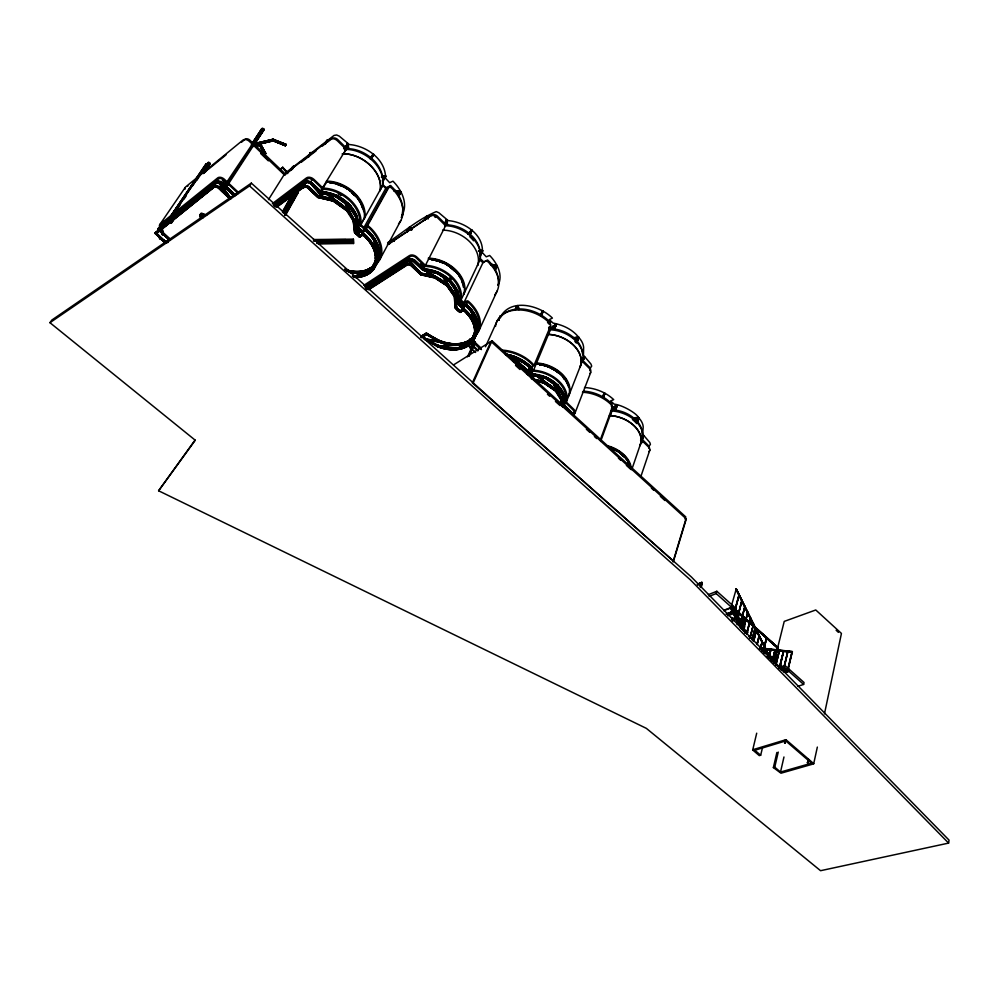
<?xml version="1.0" encoding="UTF-8"?>
<svg xmlns="http://www.w3.org/2000/svg" width="999" height="999" viewBox="0 0 999 999"><rect width="100%" height="100%" fill="white"/><g stroke="black" fill="none" stroke-linecap="round" stroke-linejoin="round"><path stroke-width="1.5" d="M512.225 356.805L512.662 356.281L527.11 370.179L526.673 370.704L512.112 356.818L512.662 356.281A31.956 21.791 23.9 0 1 528.184 364.972M561.875 404.832L561.875 400.649L555.419 390.284L545.242 383.354M562.275 406.605L562.275 399.637L556.118 389.785M562.312 406.019L562.325 400.462L555.781 389.96L551.123 386.788M562.549 406.78L562.574 399.837L556.318 389.847L544.33 381.693L532.792 378.921M564.085 395.067L564.073 404.832L572.427 413.786L564.098 405.619L564.123 395.891L557.892 385.914L545.941 377.759L531.568 374.225L527.859 371.041L531.393 374.675L545.754 378.196L557.542 386.238M702.185 582.742C700.923 581.48 703.159 585.189 700.848 587.362M697.364 584.427L702.135 582.729L697.589 584.827M221.291 190.609L222.427 191.671L223.589 191.371L264.011 129.383L263.611 128.746L261.8 128.659L251.673 143.993M446.141 219.942C447.814 221.666 446.416 215.996 446.353 224.8M573.613 414.535L574.263 414.123A5.27 3.584 21.4 0 0 573.838 409.328L566.233 401.96A28.909 19.73 22.6 0 0 533.553 370.254L530.706 367.495L533.903 365.584L550.874 325.125L549.85 323.364A32.717 23.064 24.1 0 0 516.658 309.99A32.717 23.064 24.1 0 0 495.504 326.411M475.474 334.315A32.88 22.74 27 0 0 465.746 305.844L462.237 307.942L457.405 303.609L457.692 302.997M457.53 291.034L458.591 303.609C460.452 303.097 463.399 309.615 466.645 304.62A33.766 23.352 27 0 1 462.949 343.968M450.337 348.251A32.942 22.715 26.9 0 1 437.412 345.03L423.963 337.674L423.963 338.586L436.938 346.016A32.967 22.715 26.9 0 0 471.803 341.446A32.967 22.715 26.9 0 0 463.623 310.339L460.102 312.425L455.257 308.092L455.544 307.48M366.583 289.623L407.018 263.649L411.613 264.835L421.141 273.913L435.302 277.135L447.527 285.115L455.344 296.316C454.208 301.898 456.293 314.785 464.523 309.116A33.854 23.339 26.9 0 1 463.486 347.689M252.497 143.332L261.8 128.659M253.047 146.616L264.011 129.383M214.111 185.202L218.469 181.269L230.956 198.489M535.976 364.248L536.163 363.524A27.872 19.131 22.7 0 1 568.831 386.975M459.478 344.655L442.582 346.178M293.194 166.396C295.067 167.07 291.358 165.584 291.321 169.405M600.187 440.172L612.474 406.705L611.525 405.07A31.468 21.429 20.7 0 0 582.442 392.257M308.279 157.168L310.714 152.647L309.453 155.769M310.327 152.747L311.051 153.184M318.506 243.781L353.534 243.494L353.371 239.198L313.536 239.535M527.859 371.041L531.855 367.894A32.83 22.378 23.9 0 0 505.744 354.158M350.262 272.265L357.642 272.128M515.696 363.586A32.53 22.09 23.8 0 1 529.308 373.364L529.945 372.427A32.905 22.365 23.8 0 0 513.523 361.388M527.097 370.704C539.76 363.673 519.23 374.463 530.844 368.956A31.968 21.791 23.9 0 0 508.141 356.131M519.567 366.021A32.055 21.766 23.8 0 1 528.933 373.501L529.358 372.49L527.06 373.826M775.324 657.28C776.573 659.265 770.641 654.907 767.657 656.468M784.427 671.565L788.061 671.678L787.687 669.642M792.407 651.997L759.565 648.426M327.622 140.634C325.037 141.458 329.495 137.812 325.686 143.781M439.523 346.216L439.622 347.015L439.548 346.266L457.867 344.18M441.608 342.182L424.587 339.098M345.229 147.29C352.784 135.989 341.146 155.644 347.44 143.581M456.456 307.917L455.669 307.917L456.456 307.917L455.619 288.274L455.494 300.449M345.979 147.54L345.242 147.09M440.222 279.52L423.564 269.568L439.797 280.007L440.159 279.258L439.722 279.932M456.006 288.386L455.207 288.386M375.062 264.585A34.078 23.526 31.6 0 0 365.559 230.507L362.05 232.767L357.055 227.922M358.216 228.209C360.189 227.385 363.261 235.127 366.183 229.246L367.757 226.686A34.266 23.726 31.6 0 1 375.774 262.812M354.907 276.96A34.166 23.514 31.5 0 0 375.512 262.425A34.166 23.514 31.5 0 0 363.099 234.902L359.59 237.163L354.558 232.617L354.545 229.158M276.061 206.156L303.434 185.764L308.079 186.975L318.194 196.553C337.475 197.115 356.268 213.724 356.056 232.305C357.954 234.153 360.876 237.662 364.048 233.666A35.09 24.151 31.5 0 1 374.613 267.607M329.957 183.004L330.169 182.005A30.382 21.279 33.1 0 1 363.936 211.201M370.966 158.079C371.366 159.153 374.163 154.345 373.039 154.483M616.583 405.332L617.457 405.606L614.023 407.18M382.355 180.807C383.204 181.905 388.711 172.115 382.642 177.31M389.31 243.406C390.384 244.955 389.847 237.25 394.293 240.759M435.764 260.327A28.409 20.005 28.2 0 0 432.03 259.728L431.955 259.053A29.258 20.592 28.2 0 1 463.923 286.813M394.218 241.046L391.133 240.047M398.351 195.492C405.257 184.266 394.568 203.634 400.374 191.833M398.926 195.854L398.376 195.305M556.493 324.563C554.795 322.577 557.729 326.885 553.821 326.91M400.499 192.732C401.486 190.247 399.238 195.167 395.754 191.733M435.139 277.834L420.754 274.688L411.051 265.497L407.542 264.473L408.054 263.486L411.563 264.51L421.266 273.701L435.514 276.96L439.061 279.27M462.162 307.467C463.961 303.147 470.891 304.707 462.162 307.467L458.129 303.796L457.055 292.02L449.375 280.994L437.362 273.127L423.189 269.905L413.611 260.789L409.515 259.678L409.378 258.791L414.123 259.802L423.688 268.931L426.161 269.231A29.008 20.267 28.1 0 1 458.753 299.288L458.429 302.709L462.337 306.431M442.507 276.735L437.375 273.376L423.027 270.23L413.349 261.051L409.852 260.027L410.364 259.041L366.521 287.362M407.018 232.105L406.855 231.481L407.242 232.118M409.528 227.859C408.216 227.06 410.227 229.27 407.417 231.83M472.152 230.719C468.943 231.668 475.062 227.535 469.892 233.354M424.45 219.88C424.9 220.954 427.347 216.171 426.336 216.346M497.027 266.134L496.878 265.422L495.129 269.705L497.065 265.809L496.715 266.533L490.884 264.847M161.338 227.997C166.558 234.153 159.503 239.261 162.15 227.884M162.088 234.403L161.363 227.772M948.613 843.094L949.05 840.122L691.383 576.985L504.582 411.101L251.336 183.129L51.811 320.067L49.95 322.689L195.28 440.247L158.604 490.771L646.341 728.358L820.566 870.703L948.613 843.094L690.496 579.969L503.346 414.036L249.538 185.914L49.95 322.689M446.728 219.78C441.183 230.27 448.326 217.77 446.64 220.392M364.635 218.194L364.96 216.121A31.506 22.065 33 0 0 326.411 181.144M168.419 223.701L155.619 233.903L165.759 243.369M169.306 240.147L157.854 228.796L216.471 181.144L221.978 182.38L235.152 195.042M165.359 243.269L154.995 232.967L213.948 185.202L219.156 186.626L230.182 197.19M356.905 215.996L349.775 204.82L336.438 195.28L321.154 191.696L310.989 182.08L306.156 181.019L306.268 181.918L310.402 183.042L320.579 192.657C338.436 194.218 357.892 207.505 357.567 226.973M372.752 154.483C373.301 157.842 375.999 149.9 370.067 158.092M354.682 220.554L347.252 209.203L333.866 199.65L318.556 196.054L308.354 186.413L303.509 185.352L303.621 186.251L307.767 187.387L317.969 197.015C336.738 198.114 356.019 212.7 355.282 232.792L359.465 236.638L364.048 233.666L360.015 235.664L355.831 231.818M296.104 192.907L304.695 186.563L304.583 185.664L299.563 189.373M471.703 230.394C466.496 239.897 473.214 229.246 471.59 231.006M482.242 251.049C481.593 249.962 484.115 249.4 480.107 255.145M359.465 236.638L359.902 235.527L364.048 233.666M346.278 210.14L353.409 221.366L354.82 232.804L359.59 237.163L363.648 233.928A34.153 23.514 31.5 0 1 373.726 246.878M357.742 228.396L361.925 232.243L362.35 231.131L366.496 229.27A34.99 24.176 31.6 0 1 374.35 266.508M348.801 205.757L355.894 216.97L357.292 228.409L362.05 232.767L366.096 229.533A34.066 23.539 31.6 0 1 376.673 243.681M472.34 348.751L475.137 341.87L473.376 341.72L472.003 345.005M495.529 269.618L494.842 269.206M497.165 266.009L491.595 265.122M165.072 242.233L156.106 233.903L214.86 186.563L214.748 185.677L212.362 187.612M216.471 181.144L216.571 182.018L221.353 183.329L234.54 195.979M460.027 311.95C461.825 307.63 468.768 309.215 460.027 311.95L455.981 308.291L454.907 295.529L447.34 284.678M446.99 285.04L454.458 295.729L455.532 308.279C459.078 313.174 460.277 312.912 464.098 309.34A32.942 22.715 26.9 0 1 473.563 321.928M541.121 315.497C542.519 306.618 543.793 313.649 541.895 311.263M541.308 315.746L542.095 311.051M541.895 313.611L542.42 310.989M473.226 337.774A32.88 22.74 27 0 1 439.073 341.571L426.136 334.141L426.136 333.241L439.535 340.584A32.867 22.74 27 0 0 475.936 333.316M422.44 336.8C429.046 334.028 427.072 332.567 421.628 336.588M501.036 316.233L500.337 315.996L500.998 316.396M541.633 315.846L542.42 311.9M541.957 315.035L542.732 311.089M541.957 315.784L542.932 311.326M515.247 309.203C517.282 309.915 516.183 300.462 519.355 309.553M776.885 752.484L773.376 767.557L780.968 773.214L813.673 763.86L817.344 747.077M824.462 713.873L841.445 633.441L815.771 609.977L784.227 621.403L773.713 663.511M808.978 759.789L807.691 762.986L808.054 759.49M807.429 762.849L808.291 759.415M807.691 762.986L808.341 759.964M808.004 763.024L808.603 759.465M808.241 762.961L808.865 759.602M540.559 314.872C540.971 316.109 543.356 310.552 542.082 311.238M797.751 686.363L803.621 684.427L804.058 682.517L785.164 665.696L782.329 666.67M201.523 216.845L200.012 216.783L199.775 215.759L200.749 213.524L205.931 214.91M784.565 743.081L785.264 740.072M784.877 743.119L785.576 740.109M785.127 743.056L785.813 740.034M773.376 767.557L774.749 767.157L780.519 772.052L783.965 756.98M268.469 199.65L284.141 174.675L329.982 139.41A5.757 4.146 35.3 0 1 337.4 140.809L346.166 149.438A30.782 22.078 33.7 0 1 382.692 185.377L360.302 225.624M774.749 767.157L778.246 752.085M787.799 669.218L791.995 651.685M792.145 651.71L788.074 669.305L792.319 651.872M788.76 668.893L788.311 670.804L783.928 672.29M325.449 193.107L325.961 192.47L325.512 193.194L341.483 205.594L341.945 204.87L341.483 205.594M478.196 263.174L477.734 265.097A1.474 1.061 27.4 0 1 477.472 265.422M783.828 667.27L787.936 651.248L783.815 668.893L787.786 651.223M785.164 665.696L784.715 667.594L803.621 684.427M553.696 328.983C554.145 330.357 557.092 323.289 555.719 324.063M779.257 668.381L783.691 650.774L779.645 668.431M779.532 668.468L783.691 650.774M780.893 665.259L780.431 667.17L784.04 670.391L784.502 668.481L780.893 665.259L778.059 666.246M756.705 733.191L752.697 749.974L759.315 755.631L760.676 755.232L762.487 747.689M779.208 668.294L783.541 650.761M777.234 647.652L777.884 647.414L773.563 662.699L777.659 647.502L774.138 663.486M774.075 663.386L777.846 647.602M775.661 665.047L779.432 650.312L775.786 665.122M775.936 665.134L779.557 650.374M458.154 302.809L462.624 306.843L466.221 304.845L465.609 305.844A32.48 22.465 27 0 1 473.813 336.313M770.579 660.252L771.265 657.205M772.027 661.525L775.149 649.837L772.689 660.327M772.302 661.5L775.012 649.825M460.389 311.813L464.098 309.34L463.486 310.339A32.567 22.44 26.9 0 1 471.553 341.059A32.567 22.44 26.9 0 1 437.1 345.579L423.876 338.099M768.743 656.78L770.853 649.362L768.83 658.378L770.853 649.362M768.568 658.403L771.028 649.525M765.122 653.396L766.52 648.888L765.571 653.533M765.309 653.558L766.37 648.875M765.459 653.571L766.52 648.888M767.107 656.143L767.956 653.309M761.55 651.423L762.299 648.476M761.613 651.51L762.349 648.576M762.874 651.435L766.608 637.612L763.423 651.498M763.049 651.535L766.608 637.612M763.261 651.56L766.795 637.712M763.723 651.823L765.084 647.452L763.798 653.383L765.084 647.452M763.898 651.985L765.259 647.614M760.177 648.888L762.2 641.595L760.451 648.975M760.301 648.95L762.2 641.595M285.302 145.767L285.889 144.281L285.302 145.767L273.214 140.847L252.809 145.617M756.88 644.33L759.078 635.764M757.055 644.492L759.178 635.714M757.205 644.505L759.452 635.801M643.731 435.701L642.369 439.685M753.321 641.37L756.455 629.87L753.696 641.408M753.596 641.445L756.455 629.87M394.143 241.234C389.985 240.447 391.67 239.835 389.423 243.594M578.171 337.687C575.012 346.466 579.782 334.365 578.384 337.812M751.985 639.685L755.082 627.659L755.719 627.859L755.082 627.659M752.147 639.622L755.244 627.597M752.372 639.647L755.456 627.622M752.584 640.009L755.644 627.722M749.7 638.286L753.571 624.013L750.074 638.336M749.974 638.373L753.571 624.013M746.802 632.392L750.699 618.156L746.815 633.841L750.699 618.156M743.169 629.283L747.677 612.275M747.814 612.287L743.443 629.37L747.939 612.35M741.583 629.108L744.317 628.096L744.804 626.248L741.196 623.026L737.1 624.575M584.515 387.537C595.254 388.049 605.844 392.245 613.723 399.637L610.601 400.911L614.135 404.12C622.689 405.032 637.1 413.598 638.611 417.757C639.06 421.953 635.089 423.963 638.211 417.819C640.859 417.957 633.641 419.081 632.904 418.606M740.271 623.376L744.942 606.418L740.646 623.426M740.534 623.463L744.942 606.418M741.196 623.026L740.696 624.875L744.317 628.096M737.324 623.726L741.42 622.19L741.907 620.342L738.286 617.12L731.48 619.705M742.207 623.726C741.495 621.116 745.491 617.295 743.843 617.594M742.282 623.863L744.005 617.532M742.232 625.062L744.218 617.557M742.444 625.424L744.405 617.657M582.467 360.477L583.166 360.701L584.303 356.668L582.467 360.477L584.078 356.655M583.916 356.743L584.165 357.205M737.487 617.532L742.057 600.561M737.637 617.557L741.807 600.586M738.286 617.12L737.799 618.955L741.42 622.19M731.705 618.868L738.511 616.271L738.998 614.435L735.389 611.201L727.222 614.335M737.362 617.469L741.92 600.549M731.468 613.773L732.242 610.501M731.518 613.648L732.329 610.639M734.465 611.55L739.035 594.68M734.59 611.625L739.185 594.692L734.727 611.638M735.389 611.201L734.889 613.036L738.511 616.271M360.864 224.525L360.639 225.337A1.561 1.099 31.9 0 1 359.952 225.724M364.061 219.256L364.185 218.344A31.406 21.978 33 0 0 326.648 182.105L326.548 182.005M727.734 615.534L728.633 612.637M728.021 615.421L728.958 612.812M728.146 615.496L728.895 612.724M731.505 605.544L736.3 588.823M723.701 610.726L731.855 607.567L732.479 605.282M730.868 613.448L731.68 610.439M731.031 613.386L731.842 610.377M731.243 613.411L732.055 610.401M293.556 166.483L293.556 166.733M475.799 330.244L475.062 330.282L475.799 330.244L471.803 310.801L471.128 311.051L471.928 310.851M375.886 259.877C377.834 260.04 373.976 259.453 375.587 256.78M602.822 397.103L604.595 393.144L603.621 397.365M604.283 393.032L603.009 397.34L604.37 393.231M603.321 397.44L604.607 393.868M603.608 396.64L604.595 393.144M709.115 596.378L716.196 593.556L716.832 591.271L736.101 608.528L735.614 610.364L726.098 614.023M603.808 397.152L604.795 393.381M700.199 587.162L701.698 582.479M700.611 587L701.922 582.504L699.188 583.628M700.686 587.437L702.097 582.604M373.913 239.735C375.849 238.524 372.802 247.228 374.825 249.038M614.922 410.077C615.546 411.326 617.757 404.707 616.883 405.057M406.143 263.923C409.028 265.06 393.194 266.258 396.353 268.306M384.041 275.824L383.441 276.236L394.031 272.252M581.743 359.066L582.167 357.667M369.642 288.349L366.92 289.31M371.266 283.866L381.705 280.244M685.077 519.105L685.751 516.895L492.057 340.771L453.496 364.935M673.001 561.913L686.013 518.681L491.995 342.37L490.109 342.033M673.388 561.55L686.276 519.018M387.437 244.63L430.007 216.121A5.532 4.021 30.1 0 1 437.337 217.545L445.604 225.749A29.645 21.379 28.6 0 1 479.995 259.877L460.789 300.549L458.966 300.736L462.537 304.195M636.962 421.416L637.637 421.64M479.87 260.639L480.082 259.965L479.458 260.989M275.824 205.157L282.218 202.01L275.387 205.732M289.66 195.679C276.323 202.76 291.059 191.858 294.093 193.406M159.44 238.699C159.403 237.737 163.749 242.083 166.383 242.208M353.534 243.494L353.371 239.198M203.833 193.719C207.617 193.719 187.125 202.298 199.837 196.728M182.892 211.363C182.23 210.377 180.694 213.474 176.548 214.86M185.027 206.818C204.171 195.829 185.739 208.316 185.664 206.905M640.671 477.11L649.862 449.937M164.286 223.476C185.677 212.263 160.215 226.074 164.91 223.564M171.928 219.293L172.427 219.755M175 215.896L174.575 215.21L175.212 215.297M411.613 264.835L411.925 264.223L421.453 273.301L435.626 276.611M365.572 288.524L410.552 259.515L413.549 260.464L413.236 261.076L422.989 270.304L437.262 273.564M409.328 259.203L413.923 260.389L414.235 259.777L423.713 268.856L437.849 272.14L450.037 280.02M641.945 439.548L643.319 435.564M631.768 469.617L641.745 440.359A27.223 18.469 19.6 0 0 611.9 410.989L610.963 410.889M642.145 439.66L643.543 435.589M415.596 269.018L411.251 264.91L410.939 265.522L420.729 274.762L435.027 278.034L446.853 285.677M215.197 185.352C218.169 186.513 192.395 195.03 215.709 185.839M637.05 421.578L638.386 417.732M637.25 421.703L638.611 417.757M637.474 421.728L638.811 417.869M361.925 232.243L365.834 230.257L366.183 229.246M363.099 234.902L359.478 237.025L363.648 233.928L359.927 236.563M365.547 230.507L361.938 232.63L366.096 229.533L362.387 232.168M363.823 285.352L409.403 255.607A5.669 3.996 29.5 0 1 416.895 257.093L425.424 265.359A30.345 21.254 28.1 0 1 460.901 299.787L460.364 300.886A1.498 1.049 27.1 0 1 458.966 300.736M463.698 294.418L463.973 293.656A30.232 21.266 28.2 0 0 428.571 259.191L428.471 259.103M580.282 366.571L580.669 365.509A28.447 19.955 22.8 0 0 549.213 334.39L547.714 334.328M477.634 265.272L477.822 264.423M615.446 410.377L617.307 405.194M600.636 441.433L611.825 410.901M639.884 445.716L640.134 445.017A27.298 18.444 19.6 0 0 610.202 415.634L611.9 410.989M615.022 410.239L616.77 405.457M615.222 410.364L617.107 405.07M611.301 406.243L612.037 404.22A30.182 20.592 20.7 0 0 583.416 391.171M603.134 397.252L604.57 393.356M603.309 397.177L604.657 393.519M253.758 144.118L273.289 139.236L285.889 144.281M285.602 145.417L273.214 140.847M535.764 374.538L535.327 375.199L535.764 374.538L551.161 386.513L535.489 374.787M602.622 396.953L603.97 393.294M602.722 397.115L604.145 393.206M770.666 659.415L736.126 588.985L770.866 659.452M574.937 413.286L590.646 372.615M307.205 186.776L306.556 186.363L307.255 186.264M307.005 186.888L296.029 189.198L296.678 188.836M583.104 360.364L584.515 356.793M582.991 360.789L584.602 356.968M470.429 342.595L477.472 325.562L470.442 342.719M470.604 342.857L477.472 325.562M470.841 342.957L477.697 325.662M477.859 325.799L470.991 342.645M572.789 415.209A3.959 2.685 21.4 0 0 571.828 412.5L563.898 404.745L565.347 400.312A27.585 18.831 22.6 0 0 537.275 371.603L532.929 371.016L530.344 368.519M565.022 402.997L566.321 402.048L582.23 361.326A28.272 19.893 22.8 0 0 550.474 329.82L548.613 327.972M582.904 360.239L584.303 356.668M577.147 340.684L578.521 337.262M577.235 341.246L578.721 337.387L573.376 337.912M577.41 341.159L578.783 337.737M576.698 340.921L578.284 337.237M531.568 374.225L531.83 373.614L546.203 377.135L558.154 385.289M531.518 374.425L531.256 375.05L545.616 378.496L557.205 386.413M401.823 215.672C408.641 203.921 401.623 189.798 392.957 181.169L389.685 182.692L385.577 178.334C385.901 159.453 366.695 145.842 349.263 144.53L339.323 136.176L336.651 134.99L334.041 135.427L285.677 172.765M359.353 235.826L358.591 235.814L359.353 235.826L356.618 216.046L355.819 216.109L356.655 215.971M409.49 227.397C407.792 229.533 410.589 225.075 411.988 229.121M553.796 329.171L555.894 323.976M554.008 329.295L556.118 323.988M554.233 329.308L556.318 324.113M554.408 329.22L556.431 324.3M505.469 354.77A32.842 22.378 23.9 0 1 531.593 368.519C528.121 373.039 526.56 368.968 531.493 367.782L532.642 365.072A32.143 21.966 23.9 0 0 504.07 351.261M563.898 404.745L564.273 403.034A27.635 18.819 22.6 0 0 536.151 374.313L531.793 373.726L532.929 371.016M549.937 330.644L550.774 328.634L549.075 326.96M533.553 370.254L550.399 329.745L549.075 329.882M582.055 362.013L582.305 361.413L589.61 368.656A5.157 3.609 21.4 0 1 589.972 373.464M766.87 637.837L766.395 637.587M321.478 189.535L346.066 149.338L345.179 149.375M540.659 315.06L542.245 311.139M540.996 314.623L542.482 311.164M540.871 315.185L542.694 311.288M541.108 315.209L542.794 311.476M639.997 445.566L640.421 444.605A27.398 18.519 19.6 0 0 610.851 415.596L609.39 415.522M500.349 317.195C510.402 297.752 539.497 305.12 552.41 318.082L549.325 319.63L553.096 323.102C562.961 324.962 572.714 329.483 578.921 337.612A18.969 12.4 29.3 0 1 583.616 347.177L583.466 355.257L590.958 364.048L591.695 366.121L590.521 367.782M734.327 609.552L777.921 647.739M515.347 309.39L516.845 305.769M515.559 309.515L517.082 305.794M515.784 309.528L517.282 305.919M515.946 309.44L517.494 305.806M490.771 341.87L472.327 382.879L673.338 561.051M473.114 383.092L492.057 340.771M485.464 346.765L497.277 320.604M500.337 315.996L498.476 320.217L499.1 320.092M498.576 320.392L500.499 315.909M499.5 318.619L500.724 315.921M470.179 348.688L473.376 341.72M470.641 348.414L473.851 341.446M478.821 330.906L497.202 290.896M467.482 356.843L474.525 341.508M468.743 355.806L475.137 341.87M469.068 356.343L475.462 342.407M494.805 269.38L496.615 265.672M495.129 269.705L496.853 265.684M495.367 269.73L497.065 265.809L490.422 264.523M581.992 362.088L582.305 361.413M580.169 366.72L580.394 365.959A28.347 19.88 22.8 0 0 548.551 334.44L547.589 334.34M568.493 396.391L568.718 395.629A28.809 19.768 22.7 0 0 536.188 363.961L536.101 363.873M463.224 306.518L466.408 304.633L467.682 301.948A33.054 22.915 27 0 1 475.162 334.128M566.321 402.048L565.634 402.934A1.424 0.974 21.7 0 1 564.747 402.959M460.901 299.787L463.911 302.697L482.904 262.762L485.726 261.026A1.349 0.987 27.2 0 1 487.037 261.089L487.5 261.413A33.641 24.038 27.4 0 1 494.68 294.892M462.674 306.556L463.948 303.871L467.682 301.948M479.87 255.12L482.117 250.449M479.795 255.607L482.355 250.462M480.232 255.756L482.567 250.587L478.384 251.049M480.407 255.644L482.679 250.786L479.12 251.323M458.429 302.709L460.039 296.603A28.959 20.28 28.1 0 0 427.51 266.571L424.712 266.109L416.034 257.705A4.246 2.997 29.5 0 0 410.389 256.556L364.785 286.276M469.617 234.028L471.466 230.382M470.267 233.878L471.915 230.519M470.179 234.365L472.028 230.719M273.763 205.557L306.094 181.431L310.714 182.63L311.076 182.03L321.154 191.596L336.413 195.18L349.925 204.832L357.167 216.171L358.529 227.909M308.079 186.975L308.441 186.376L318.556 195.954L333.841 199.538L347.402 209.216M420.729 274.762L418.856 272.09M421.141 273.913L421.453 273.301L411.813 264.248L407.33 263.037L366.633 289.211M457.517 291.82L449.737 280.632L437.537 272.665L423.401 269.455L423.713 268.856M221.091 183.354L234.465 196.341M425.424 265.359L446.103 224.7L437.212 215.934A4.146 3.009 30.1 0 0 431.993 215.11L388.124 244.468M425.012 266.333L423.651 268.993L414.66 260.352A4.258 2.997 29.4 0 0 409.016 259.216L365.984 287.2M444.53 223.526L446.491 219.755L446.553 225.025M445.104 223.876L446.953 219.905M445.267 223.776L447.065 220.105M497.952 285.389C503.546 275.162 497.04 262.987 489.672 255.494L486.238 256.793L482.342 252.622C483.916 234.403 464.473 221.953 448.189 220.617L438.861 212.75L436.276 211.613C418.731 218.881 403.509 232.13 387.624 242.732M321.303 188.836L322.028 188.062M807.317 762.662L808.328 762.799M422.989 270.304L413.311 260.851M424.575 220.08L426.561 216.371M424.787 220.205L426.785 216.496M425.212 219.93L426.898 216.696M369.58 271.778L378.646 255.195M378.434 255.145L369.755 272.078L379.058 255.619M369.755 272.078L378.484 255.494M369.98 272.203L378.708 255.619M407.093 231.506L409.19 227.535L411.875 229.62M407.717 230.781L409.115 228.134L411.675 229.895M407.305 231.631L409.415 227.66M406.68 231.78L408.966 227.522M390.572 242.62L391.695 240.384M402.747 214.723C402.51 212.238 402.447 218.931 401.148 217.307M379.72 259.74L400.824 220.542M389.635 243.731L391.296 240.647M389.922 243.269L391.583 240.185M310.714 182.63L320.791 192.195L322.702 189.173L325.212 189.385A30.082 20.954 32.9 0 1 359.69 221.403L359.59 224.713L363.436 228.421L364.623 228.709L367.644 226.623M320.804 192.52L320.442 193.107L310.177 183.154L318.506 190.971M752.659 749.774L785.963 739.697L813.773 763.686M398.476 195.704L400.611 191.845M398.701 195.829L400.836 191.983L394.78 190.797M399.088 195.742L400.949 192.183M253.197 145.442L253.384 144.505M389.423 187.5L390.509 185.564L392.944 187.899A33.429 23.864 32.4 0 1 402.285 213.486M282.442 211.751L294.518 190.16L297.44 190.971L298.289 192.47L285.439 215.384M272.377 203.634L306.393 177.947A5.894 4.121 34.4 0 1 313.973 179.408L323.039 188.137A31.518 21.966 32.9 0 1 360.764 224.425L363.961 227.497L385.776 188.424L389.423 186.401L391.97 188.461A34.853 24.85 32.4 0 1 398.526 223.901M359.59 224.713L358.117 227.335L361.963 231.044L362.525 231.368L363.986 228.746M363.961 227.497L366.895 225.524L388.686 186.413M366.895 225.524L367.644 225.512L389.423 186.401M282.567 212.312L295.167 189.947M283.366 213.099L296.278 190.26M284.515 213.798L296.516 192.37L298.289 192.47M295.929 193.694L297.44 190.971M284.852 215.497L297.64 192.682M285.302 214.835L298.214 191.82M382.48 181.006L385.352 175.936M382.704 181.144L385.577 176.074M382.942 181.156L385.689 176.274M360.764 224.425L364.185 218.344M380.282 189.922L382.692 185.377L385.776 188.424M559.24 395.517L561.238 399.55L561.95 399.188M371.091 158.292L373.276 154.495M371.316 158.429L373.501 154.633M371.553 158.441L373.626 154.845M158.604 490.771L195.055 440.047M345.354 147.502L347.677 143.594M345.592 147.64L347.902 143.731M345.829 147.652L348.027 143.943M323.039 188.137L326.648 182.105M380.194 189.835A30.869 22.065 33.6 0 0 343.531 153.846L346.166 149.438M327.222 142.295L332.168 138.499A4.308 3.109 35.4 0 1 337.437 139.286L346.878 148.514L345.729 150.437L343.631 148.389M552.584 382.043L553.309 381.68L552.584 382.043L557.917 392.819M324.937 143.744L327.035 140.272M325.337 143.431L327.272 140.285M325.711 142.907C325.249 140.697 328.933 139.81 326.998 140.809M325.562 143.569L327.497 140.422M307.917 156.831L310.477 152.635M308.316 156.518L310.714 152.647M308.541 156.656L310.939 152.785M308.666 156.868L311.064 152.984M292.67 168.631L293.918 166.633M293.918 166.821L292.657 168.831L285.264 174.55M291.308 169.593L293.344 166.284M291.433 169.805L293.569 166.296M291.908 169.443L293.793 166.421M458.254 303.496L469.717 315.209L469.13 315.734L469.717 315.209M309.89 181.88L309.265 182.405L309.865 181.806L323.164 197.303L309.353 182.168M249.538 185.914L251.336 183.129M223.589 190.759L223.152 190.11L263.611 128.746M222.427 191.671L224.962 187.837M254.445 143.094L257.817 137.987M260.339 134.153L262.862 130.32M223.139 191.721L225.674 187.887M253.459 145.692L263.998 129.995M223.589 191.371L228.634 183.691M222.14 188.724L226.348 182.33M221.291 189.997L226.798 181.98M251.273 144.917L262.238 128.297M222.128 189.335L224.663 185.502M221.728 189.648L262.924 128.334M221.728 191.246L223.414 188.699M361.101 231.631L361.738 231.144L371.94 244.206L361.126 231.718L361.738 231.144L372.127 244.031M517.519 306.056L516.745 306.231M169.068 223.039L170.155 222.752L173.614 217.07M203.084 173.639L210.015 163.424L208.941 162.412L207.867 162.712L167.919 221.441L168.369 222.627M206.144 169.443L210.015 163.424M170.155 222.752L171.89 220.205M205.682 170.392L210.015 163.998M173.901 219.28C170.579 225.412 169.218 223.826 173.389 218.556M204.408 172.815C205.357 170.092 212.075 162.899 207.48 169.718M171.328 223.089L173.701 218.744M205.569 171.716L209.016 166.633M170.829 223.214L173.414 219.405M171.141 223.239L173.901 219.018M206.618 170.729L209.203 166.908M206.406 164.423L167.807 220.454L205.844 164.086L206.406 164.61L205.844 164.086M167.807 220.454L206.056 164.098M168.032 220.592L206.269 164.223M167.919 221.441L208.279 162.375M167.932 222.028L172.278 215.634M174.887 211.813L182.692 200.324M192.245 186.276L197.452 178.621M200.924 173.514L207.867 162.712M168.332 221.116L174.226 213.499M176.823 209.665L180.295 204.558M183.766 199.45L186.376 195.617M196.791 180.295L208.941 162.412M171.84 217.52L174.45 213.699M170.142 222.178L169.705 221.566L175.774 212.625M202.66 173.027L209.603 162.812M206.343 168.132L208.941 164.298M159.615 224.875L185.052 187.675M333.366 200.911L317.982 197.278L307.542 187.5L317.844 197.465L318.194 196.865L309.877 189.061M357.155 216.471A31.019 21.566 32.8 0 0 321.016 191.796L321.154 191.596M408.866 259.665L408.266 260.19L408.866 259.603L421.428 274.25L408.566 259.79M264.36 154.071L265.771 153.421L264.36 154.071L259.89 145.879L255.944 145.504M279.97 169.655L282.804 167.382L287.075 171.953M370.017 158.391L372.989 154.308M370.167 158.704L373.326 154.333M370.929 158.142L373.626 154.545M370.467 158.916L373.164 155.307M370.804 158.941L373.776 154.857M286.95 172.128L282.667 167.557L287.737 173.601M564.098 405.619L564.373 395.267L557.954 385.227M649.238 445.891L650.436 444.405L649.787 442.482L642.719 434.215L643.194 426.86A18.269 11.538 26.4 0 0 638.948 418.032L634.84 418.356M603.983 393.107L604.308 393.931M457.105 348.713L472.677 337.912L473.126 338.549M468.131 233.903L471.403 230.195M468.706 233.441L471.715 230.207M468.281 234.216L472.003 230.407M468.568 234.415L471.578 231.181M347.315 143.569C348.414 144.992 347.764 142.308 347.902 149.276M740.771 628.421L730.331 607.567L732.317 606.618L745.304 633.054M421.566 337.025L425.549 334.278L422.065 337.625M553.109 326.436L556.106 323.788M553.246 326.735L556.381 323.963M553.521 326.91L556.53 324.263M550.699 328.246L553.346 325.949M550.661 328.546L553.646 325.949M550.811 328.846L553.921 326.124M551.086 329.021L554.07 326.423M551.386 329.021L554.033 326.723M209.203 167.183L208.229 166.858M203.384 173.364L205.769 171.416M208.154 169.468L226.036 154.857M241.533 142.195L245.105 139.273A3.796 2.622 36.9 0 1 249.9 140.185L283.791 172.527A3.721 2.572 35.2 0 1 285.077 175.075M170.142 218.856L157.854 228.796M172.527 216.908L216.783 180.956M157.792 229.146L216.396 181.543L221.691 182.954L222.065 182.367L235.527 195.367M158.029 229.495L168.781 220.779M172.365 217.869L216.571 182.018M154.932 233.329L213.948 185.202M421.603 337.187L425.374 334.116M421.728 337.4L425.549 334.278M421.903 337.562L425.674 334.478M169.693 240.235L158.479 229.72L166.833 222.952M172.802 218.132L197.852 197.839M200.25 195.904L218.132 181.606M167.308 222.977L158.479 229.72M173.264 218.157L176.835 215.26M179.221 213.336L198.302 197.914M200.687 195.991L207.842 190.197M210.227 188.274L217.682 182.317M154.995 232.967L167.757 223.077M171.353 220.167L198.838 197.902M201.224 195.966L214.373 185.315M155.17 233.679L213.749 186.264L218.531 187.575L229.558 198.139M156.493 233.329L168.194 223.326M171.778 220.429L194.455 202.085M196.84 200.162L199.226 198.227M202.809 195.329L209.977 189.548M155.619 233.903L214.86 186.563M170.804 221.778L199.425 198.676M201.81 196.741L214.935 186.151L218.556 187.238L218.169 187.824L229.433 198.476M453.708 292.757L442.332 275.062L453.134 293.119L441.92 275.324L453.134 293.119L453.783 292.695L442.332 275.062M170.292 218.931L159.515 227.585A3.746 2.373 35.2 0 0 158.941 229.108M172.69 217.008L197.839 196.815M201.423 193.931L203.821 192.008M206.219 190.085L215.796 182.392M233.903 194.231L233.691 194.38M353.621 220.442L344.643 200.662L343.943 201.024L344.643 200.662M280.195 169.455L282.667 167.557M301.311 162.213L316.121 150.837M322.29 146.091L324.762 144.193M280.357 169.355L282.555 167.695L287.163 172.552M348.014 144.143L347.265 143.906M273.351 204.645L307.442 178.958A4.421 3.097 34.4 0 1 313.149 180.07L322.702 189.173M275.412 204.47L305.869 181.556A4.433 3.097 34.3 0 1 311.576 182.667L320.829 191.546L323.664 191.983A30.12 20.954 32.9 0 1 356.73 215.896M273.876 205.145L306.156 181.019M275.674 204.183L305.619 181.88M275.087 205.132L306.268 181.918M274.925 206.668L303.509 185.352M279.67 201.786L283.429 199.001M300.961 185.976L305.981 182.255M275.324 205.532L307.055 182.405M275.499 206.631L296.728 190.859M299.225 188.998L304.208 185.29M276.161 206.656L303.621 186.251M279.233 202.685L284.141 199.051M301.286 186.351L306.193 182.717M279.133 203.097L284.041 199.463M301.211 186.763L307.342 182.218M277.01 206.094L290.796 195.879M276.411 207.055L292.707 194.98M296.191 192.495L304.77 186.151L306.793 186.788M277.697 206.506L291.196 196.528M407.33 263.037L407.192 264.123L411.301 265.235L420.916 274.363L435.127 277.597L447.177 285.477L454.882 296.516M533.354 379.545L528.621 365.946L534.028 379.27L529.045 365.809M527.497 374.65L529.682 373.052A32.917 22.353 23.8 0 0 515.921 363.161M343.868 201.036L350.037 213.611M616.808 404.857L611.725 408.491M617.082 404.845L611.525 408.678M614.173 407.467L617.345 405.02M614.422 407.642L617.494 405.307M614.71 407.629L617.457 405.606M385.114 175.924L385.389 176.835M611.5 408.978L614.535 406.693M611.638 409.265L614.797 406.868M612.399 408.941L614.934 407.155M611.9 409.44L614.897 407.442M390.509 185.564C387.924 190.597 381.518 185.352 382.679 181.531A29.333 21.066 33.8 0 0 349.425 148.751L346.878 148.514M395.754 267.744L406.556 264.123M381.293 280.032L381.518 280.844M457.43 348.701L471.778 338.961M457.23 348.938L472.777 338.374M457.392 349.101L471.928 339.36M466.221 304.845L462.237 307.942L457.679 303.796L456.593 292.045L448.938 280.931L446.366 279.245M528.284 370.03L531.855 367.894M527.497 373.826L529.945 372.427M159.291 229.508L170.13 240.122M365.072 287.35L409.64 258.591M365.734 287.225L410.027 258.691M365.959 288.599L410.502 259.927M367.295 289.098L407.717 263.124M367.644 289.423L407.192 264.123M368.431 289.573L408.241 263.961L411.251 264.91M368.818 289.648L408.191 264.373M293.581 192.919L284.166 197.827M304.695 186.563L303.996 186.626L307.517 187.675L317.844 197.365L333.191 200.986L346.366 210.389M193.456 203.084L193.019 202.385M195.667 198.277L196.303 198.376M463.911 302.697L466.758 300.986A1.386 0.974 26.7 0 1 468.094 301.061L468.581 301.386A34.428 23.876 27 0 1 472.702 338.087L472.614 337.987M421.353 336.376L426.76 333.241L430.244 335.527A33.104 22.902 27 0 0 439.535 340.634M421.728 337.063L426.898 334.003L435.552 339.148M421.64 337.487L426.81 334.428M206.468 189.598L207.105 189.698M420.891 336.326L426.348 333.054M420.816 336.738L426.61 333.154M420.916 337.212L426.136 334.141M564.485 406.618L563.786 394.742L563.024 394.88M426.511 216.284C425.874 218.207 427.847 214.136 427.897 218.793M195.579 198.514L204.071 193.756M195.654 198.764L204.271 193.931M200.362 196.403L204.345 194.193M196.091 198.976L204.271 194.418M184.952 207.043L193.269 202.422M185.027 207.293L193.456 202.597M187.038 206.443L193.531 202.847M174.575 215.21L182.38 210.901M174.5 215.434L182.63 210.939M462.15 307.829L465.746 305.844M174.575 215.684L182.829 211.114M174.763 215.859L182.38 211.688M460.015 312.325L463.623 310.339M164.211 223.701L172.165 219.33M164.273 223.951L172.365 219.505M164.71 224.151L172.352 219.98M355.07 276.298L372.127 267.457M355.032 276.548L372.103 267.27M355.194 276.373L369.805 268.881M372.24 267.695L355.332 276.561M359.228 274.875L372.502 267.969M527.36 370.08L530.894 368.256M526.623 374.013L528.983 372.802M320.791 192.195C339.136 193.744 358.479 207.63 358.291 227.422L362.462 231.268L366.371 229.283A34.578 23.889 31.6 0 1 378.559 247.977M284.253 197.59L293.818 192.957M284.24 198.089L293.381 193.544M284.678 198.302L291.408 194.942M274.126 205.569L281.78 201.786M274.363 205.607L282.018 201.823M275.2 205.557L281.581 202.41M275.624 205.769L282.205 202.497M362.462 231.268L366.496 229.27M206.393 189.822L215.447 185.389M208.329 189.111L215.634 185.577M206.456 190.085L214.985 185.964M206.893 190.31L215.622 186.076M424.413 265.284L423.651 265.984L425.324 265.272M697.627 584.053L701.847 582.317M697.452 584.677L701.847 583.104M354.133 220.242L344.38 200.762M699.288 583.878L702.135 582.729M708.341 594.667L716.832 591.271M723.825 610.277L730.619 607.642M728.084 615.646L733.528 613.561M532.03 370.354L533.466 370.167M732.342 621.028L736.438 619.467M395.691 267.982L406.368 263.948M395.754 268.232L406.63 264.385M395.941 268.406L406.556 264.623M383.454 275.749L393.618 272.04M383.379 275.986L393.356 272.402M383.441 276.236L393.431 272.665M383.853 276.436L391.171 273.763M371.341 283.629L381.518 280.07M371.341 284.103L381.106 280.644M371.516 284.278L381.293 280.819M366.67 288.886L369.393 287.924M366.845 289.061L369.58 288.099M323.451 196.89L309.54 181.98M780.519 772.052L811.588 763.186L785.751 740.921L754.819 750.261L760.676 755.232M372.227 243.868L371.603 244.368M296.079 188.699L306.843 186.014M295.979 188.923L306.556 186.363M298.189 188.461L301.211 187.737M296.029 189.198L306.606 186.626M253.821 144.618L259.715 143.232M262.65 142.545L272.964 140.122L285.414 145.092M254.021 145.055L273.052 140.584L285.302 145.529M253.833 143.769L273.114 139.298M253.022 145.529L273.401 140.784L285.414 145.729M252.56 144.018L273.289 139.236M253.097 145.155L273.526 140.447M252.809 144.231L273.464 139.498L285.889 144.53M253.022 144.668L273.551 139.947L285.776 144.955M563.786 394.742L563.861 406.73M382.255 176.274L385.489 175.762M381.568 176.748L385.676 176.049M382.192 176.935L384.952 176.461M381.606 177.11L385.726 176.398M381.493 177.41L385.626 176.711M567.857 395.779L569.343 394.28A28.909 19.843 22.7 0 0 537.237 363.024L535.714 362.949M479.183 250.674L482.467 250.274M479.295 251.586L482.579 251.186M442.619 346.428L459.465 344.755M572.814 337.749L578.583 337.063M572.727 338.037L578.109 337.437M574.113 338.224L578.796 337.637M574.275 338.474L578.708 337.937M574.487 338.524L578.521 338.074M633.116 417.844L638.461 417.482M632.954 417.994L638.661 417.532M632.866 418.294L638.811 417.757M634.39 418.743L638.598 418.519M444.617 225.674L445.504 225.649M348.801 271.953L356.168 271.94M348.788 272.065L356.181 272.14M350.274 272.527L357.63 272.452M350.287 272.715L357.654 272.602M313.686 239.872L345.891 239.598M313.449 240.01L353.209 239.673M313.486 241.134L353.147 240.796M316.646 242.432L353.196 242.12M318.594 243.306L323.164 243.269M316.82 243.456L353.334 243.157M254.745 145.117L261.313 145.654L265.771 153.796M255.819 145.654C262.774 143.844 260.764 149.538 264.623 154.333M257.33 144.843L261.263 145.18L265.771 153.421M782.205 670.541L788.411 671.141M783.403 671.228L788.061 671.678M257.442 144.705L260.964 144.83L265.509 153.159M257.205 145.13L259.852 145.392L264.36 153.684M781.48 669.03L786.126 669.48M780.431 669.118L788.186 669.879M780.706 669.705L788.461 670.454M767.457 656.543L775.524 657.379M767.319 656.755L775.636 657.604M769.48 657.23L775.611 657.866M769.13 657.504L775.474 658.079M759.727 647.926L792.307 651.498M759.577 648.151L792.419 651.723M759.677 648.651L792.257 652.21M759.877 648.751L792.057 652.285M424.7 338.698L440.372 341.521M424.637 338.861L441.82 341.92M424.563 339.323L441.745 342.382M424.587 339.46L441.67 342.545M394.543 190.397L400.649 191.583M394.343 190.497L400.811 191.696M394.193 190.784L400.312 191.97M394.742 191.159L400.836 192.345M394.155 191.146L400.262 192.332M396.116 191.733L400.699 192.632M490.734 264.123L497.015 265.522M490.559 264.248L496.703 265.534M491.658 265.397L496.89 266.421M493.031 265.759L496.715 266.533M421.453 273.301L435.614 276.523L447.839 284.503M429.22 270.542L437.749 272.49M429.008 271.004L431.855 271.653M425.324 275.137L435.327 277.422L445.691 284.191M334.94 195.329L321.016 192.045L310.751 182.367L308.404 181.668M306.643 182.28L310.165 183.317L320.442 193.007L335.926 196.541M320.442 193.107L335.789 196.728L348.888 206.006M317.844 197.465L333.216 201.099L346.203 210.377M529.208 371.228L531.793 373.726L546.166 377.185M537.425 375.387L544.592 377.147M532.942 374.775L535.814 375.474M541.533 376.885L544.405 377.585M532.779 375.187L538.498 376.586M541.371 377.285L545.654 378.334L557.03 386.089L563.236 396.079L563.249 405.869M536.788 380.719L539.66 381.431M536.625 381.131L543.793 382.892L555.194 390.659L561.426 400.649L561.151 404.657M531.73 373.826L546.116 377.36A28.447 19.368 22.6 0 1 564.348 405.294L572.664 413.436M531.281 378.721L544.255 381.905A28.521 19.343 22.6 0 1 563.349 405.894M534.103 379.583L544.155 382.043M533.99 379.832L544.08 382.317L556.068 390.472M535.252 380.631L543.881 382.754L555.706 390.809M536.525 381.343L543.743 383.054L555.369 390.971M217.37 182.492L221.079 183.566L234.428 196.279M391.446 239.872L394.318 240.609M391.283 240.597L394.13 241.383M220.329 182.23L217.757 181.905M214.748 185.677L218.893 186.863L230.045 197.477M214.123 186.626L218.257 187.812L229.42 198.426M410.364 259.041L413.861 260.065L423.526 269.243M304.583 185.664L306.93 186.351M308.416 182.13L310.439 182.78M446.103 224.7L448.638 224.962A28.259 20.405 28.7 0 1 479.957 256.094M550.774 328.634L553.246 328.933A26.948 18.993 22.8 0 1 582.579 354.195M612.087 409.702L614.497 410.015A25.949 17.632 19.6 0 1 641.97 435.676M463.948 303.871L459.715 300.025M272.977 139.635L285.776 144.331M201.598 213.174L206.606 215.334M200.749 213.524L205.082 215.26M200.05 214.523L204.37 216.246M199.775 215.759L202.635 216.92M200.012 216.783L202.872 217.944M424.438 339.048L436.838 346.341A33.854 23.339 26.9 0 0 472.664 341.695A33.854 23.339 26.9 0 0 464.223 309.727M787.537 671.865L786.75 671.041M367.644 225.512L370.267 227.597A35.677 24.7 31.6 0 1 375.075 265.309M161.126 238.848L167.932 242.307M159.64 238.274L167.932 242.47M159.515 238.474L167.582 242.582M426.049 333.654L439.235 341.121A32.48 22.465 27 0 0 472.977 337.375M424.65 337.962L437.312 345.354M426.823 333.529L439.435 340.896A33.354 23.077 27 0 0 443.756 342.445M426.336 334.503L438.961 341.883A33.379 23.077 27 0 0 452.072 345.142M169.018 221.154L169.705 221.566M171.116 222.552L170.517 223.039M424.737 338.449L437.137 345.791M222.452 189.685L223.152 190.11M425.124 270.092L440.234 279.333M423.564 269.568L439.847 279.508M423.451 269.805L439.735 279.745M296.516 192.37L294.518 190.16M441.421 280.819L446.153 283.903M435.027 278.034L446.678 285.652L454.158 296.353M442.457 275.574L446.004 277.884M437.25 273.476L449.051 281.194M549.887 380.132L557.604 385.402M545.829 377.934L557.255 385.726L563.686 396.079L563.673 405.844L572.04 414.073M545.317 382.842L548.801 385.214M409.353 227.36L412 229.32M408.941 227.784L411.438 229.52M408.816 228.084L411.463 230.045M469.105 346.491L471.628 348.276M333.491 200.137L347.065 209.827M333.304 200.624L346.69 210.177M336.326 195.654L345.866 202.472M335.789 196.728L348.726 205.994L355.632 216.783M535.639 374.613L551.286 386.301M535.352 374.987L550.911 386.538M535.289 375.149L550.886 386.75M222.24 180.057L226.249 183.691M325.811 192.52L342.008 204.957M325.974 192.745L341.958 205.145M325.637 192.695L341.82 205.369M325.487 192.919L341.471 205.319M748.8 636.45L750.599 638.061M776.598 664.834L780.219 668.056M734.827 608.903L777.884 647.414M734.964 609.128L777.896 647.577M734.852 609.353L777.796 647.802M731.98 607.117L777.609 647.976M734.327 609.378L777.409 648.039M716.196 593.556L731.855 607.567M160.389 231.568L169.593 239.797M456.006 307.292L460.489 311.326M547.427 394.23L549.725 396.303M555.444 401.448L560.039 405.569M586.388 429.283L589.822 432.38M594.417 436.501L596.703 438.561M618.418 458.166L620.691 460.227M626.385 465.384L630.931 469.518M460.502 310.951L456.468 307.292L456.056 302.872M357.842 227.435L362.475 231.656M360.027 236.051L355.369 231.818L355.02 228.958M458.603 302.809L462.624 306.468M836.138 630.257L838.423 632.367M651.398 488.099L653.633 490.172M660.376 496.366L664.859 500.499M515.521 365.409L519.967 369.505M472.802 346.266L477.822 350.936M238.411 192.345L224.026 178.946A5.345 3.571 35.9 0 0 217.882 177.735L160.19 224.163A5.145 3.272 35.2 0 0 160.427 228.621M238.286 193.569L223.589 179.87A3.896 2.597 35.9 0 0 218.681 178.896L161.226 225.087A3.734 2.373 35.2 0 0 160.652 226.099M235.502 195.055L221.903 182.405A3.896 2.597 35.8 0 0 216.995 181.431M480.219 348.801L470.192 339.398M156.256 232.967L166.383 242.432M160.227 229.845L170.317 239.298M308.104 186.701L318.419 196.403M467.769 341.521L471.79 345.317M155.807 232.755L165.996 242.332M411.014 265.297L420.829 274.55M169.93 239.211L158.179 228.571L169.505 239.323M308.329 186.588L318.419 196.141A31.106 21.541 32.8 0 1 354.67 220.854M155.332 232.755L165.247 242.133M310.964 182.243L321.016 191.783M260.702 153.546L268.369 160.851M221.703 182.617L229.483 190.035M414.16 260.002L423.613 269.056A29.87 20.854 28.1 0 1 457.804 291.508M413.923 260.389L423.401 269.455M411.85 264.448L421.341 273.514A29.945 20.842 28 0 1 455.644 296.004M468.007 340.759L478.084 350.399M465.659 342.969L475.611 352.485M472.977 340.622L480.869 348.127M471.915 339.685L480.844 348.251M470.417 338.723L480.731 348.426M470.304 338.898L481.456 349.6M470.279 339.023L480.319 348.651M420.754 263.736L423.776 266.633A2.36 1.661 29 0 0 424.425 267.145M512.549 356.343L526.997 370.367M512.387 356.493L526.848 370.404M512.225 356.68L526.835 370.542M231.256 198.189L219.256 186.626L213.749 186.264M343.531 153.846L342.12 153.983L342.794 153.759A30.981 22.14 33.6 0 1 380.494 188.474L380.157 190.547A1.523 1.099 32.6 0 1 379.82 190.971M641.745 440.359L648.688 447.19A4.97 3.347 18.4 0 1 648.9 451.573M572.052 413.174L563.636 404.87L563.636 395.067M479.995 259.877L482.904 262.762M642.32 439.485L648.663 445.779A3.721 2.51 18.4 0 1 648.975 448.514M640.559 440.459L642.682 442.569M581.805 359.453L589.685 367.332A3.859 2.71 21.4 0 1 589.747 370.704M479.72 258.079L483.791 261.938L487.549 259.99L489.847 262.2A32.268 23.089 27.4 0 1 498.076 284.752M432.043 259.141L431.955 259.053A29.358 20.667 28.2 0 1 463.923 287.025M529.17 370.941L531.818 373.676M280.707 170.629L282.867 172.839M282.517 167.745L286.788 172.315M528.783 370.954L531.693 373.988M528.371 371.965L531.268 374.987M469.617 315.372L458.191 303.284L469.443 315.547M458.017 303.459L469.218 315.522M457.917 303.621L469.255 315.684M408.766 259.815L421.615 274.076M408.379 259.977L416.296 268.756M419.255 272.04L421.241 274.388M408.266 260.127L415.197 267.857M419.143 272.19L421.128 274.45M309.74 181.843L323.351 197.115M309.253 182.33L322.977 197.452M284.141 174.675L249.101 141.146A5.22 3.596 36.8 0 0 243.082 139.985L185.627 186.95A5.02 3.297 36 0 0 184.865 189.385M361.401 231.306L371.94 244.206M361.201 231.481L371.74 244.33M218.344 181.306L231.268 198.376M217.944 181.593L230.757 198.651M217.819 181.731L230.632 198.776M564.972 402.023L572.889 409.777A3.959 2.685 21.4 0 1 572.739 413.698M447.664 284.478L455.644 295.692L456.73 307.792M446.728 285.414L454.433 296.528M449.862 279.995L457.804 291.209L458.878 303.296M261.775 129.271L262.188 129.907M350.999 207.467L354.108 212.337M557.005 386.351L562.949 395.879M426.823 216.259L428.196 218.769M517.295 305.657L519.13 309.166M516.982 305.682L518.818 309.178M516.683 305.844L518.518 309.34M516.52 306.094L518.356 309.603M516.545 306.343L517.769 308.679M553.221 381.668L561.913 399.275M553.021 381.743L561.75 399.388M552.797 381.855L561.525 399.5M552.634 381.968L561.326 399.563M736.363 588.873L769.555 656.543M736.126 588.985L769.317 656.655M735.926 589.098L769.105 656.73M732.142 606.78L745.129 633.229M741.857 627.697L743.219 630.481M731.643 607.055L743.268 630.731M731.031 607.355L741.283 628.234M730.506 607.417L739.385 625.486M344.568 200.687L354.058 220.304M344.143 200.874L351.586 216.321M528.621 365.946L533.553 379.483M202.26 213.586L202.497 214.61M471.565 310.814L475.636 330.344M471.316 310.876L475.387 330.407M471.153 310.964L475.162 330.407M356.443 216.109L359.178 235.901M356.181 216.159L358.916 235.939M356.031 215.959L358.691 235.939M355.844 216.034L358.341 234.365M347.627 144.368L348.239 149.35M347.252 145.03L347.702 149.051M354.42 220.379L356.056 232.305M353.958 220.379L354.495 224.675M353.484 220.579L354.195 226.298M353.171 220.879L354.558 232.617M348.002 143.556L348.801 149.038M347.964 144.281L348.576 149.263M347.664 143.481L348.276 148.451M356.968 220.28L357.492 224.575M356.493 220.479L357.192 226.199M355.656 216.496L357.03 228.222M161.801 227.56L162.687 234.69M161.551 227.597L162.437 234.728M374.6 239.56L376.685 259.84M374.538 239.772L376.511 259.915M374.363 239.548L376.261 259.952M374.113 239.585L375.412 253.746M375.786 256.618L376.024 259.94M455.369 295.517L455.781 299.925M454.17 296.041L455.257 308.092M456.318 291.858L457.405 303.609M563.648 394.667L564.335 406.705M563.411 394.655L564.098 406.743M563.024 394.78L563.723 406.655M572.664 413.161L572.789 415.322M447.227 219.942L447.427 224.787M447.015 219.718L447.227 225.012M446.69 219.63L446.89 225.1M167.657 220.255L168.394 220.492M455.856 288.311L456.306 307.992M455.619 288.274L455.881 300.549M456.006 304.732L456.056 308.029M455.369 288.311L455.631 300.524M455.769 304.757L455.819 308.004M455.606 304.832L455.669 307.917M561.126 400.124L561.138 404.345M563.199 395.254L562.974 405.706L562.937 395.567M561.388 399.812L561.401 404.033M561.825 399.625L561.838 403.821M533.903 365.584L532.829 363.811A33.479 22.877 23.9 0 0 501.81 350.125M523.351 368.344A31.506 21.404 23.8 0 1 525.686 370.217M522.052 367.694A31.656 21.503 23.8 0 1 528.721 373.426M513.436 361.601A33.067 22.465 23.8 0 1 529.932 372.702M513.498 361.451A32.517 22.09 23.8 0 1 525.412 368.344M527.709 370.329A32.517 22.09 23.8 0 1 529.732 372.352M518.656 364.235A32.03 21.766 23.8 0 1 525.099 368.544M522.327 367.07A31.643 21.503 23.8 0 1 525.924 369.855M463.536 310.102A32.405 22.34 26.9 0 1 471.565 340.684A32.405 22.34 26.9 0 1 437.287 345.167M463.911 310.102A33.467 23.052 26.9 0 1 472.24 341.695A33.467 23.052 26.9 0 1 436.838 346.341M464.46 309.353A34.003 23.439 26.9 0 1 472.939 341.458A34.003 23.439 26.9 0 1 436.963 346.203M460.864 348.439A33.854 23.339 26.9 0 1 455.02 349.213M448.988 348.951A33.854 23.339 26.9 0 1 438.561 346.353M470.005 343.531A33.442 23.064 26.9 0 1 463.349 347.215M460.764 347.964A33.442 23.064 26.9 0 1 454.982 348.726M449.026 348.464A33.442 23.064 26.9 0 1 438.711 345.904M464.385 309.103A33.442 23.064 26.9 0 1 472.028 341.533M475.424 329.558A32.942 22.715 26.9 0 1 451.823 348.339M474.15 323.426A32.942 22.715 26.9 0 1 475.012 326.511M473.701 323.639A32.555 22.44 26.9 0 1 437.4 344.967M463.773 309.715A32.555 22.44 26.9 0 1 473.126 322.153M363.062 234.69A33.591 23.114 31.5 0 1 375.112 262.325A33.591 23.114 31.5 0 1 353.521 276.024M362.987 234.915A33.754 23.227 31.5 0 1 375.1 262.687A33.754 23.227 31.5 0 1 353.396 276.448M363.386 234.665A34.69 23.864 31.5 0 1 375.849 263.199A34.69 23.864 31.5 0 1 353.559 277.347M363.711 234.278A35.102 24.151 31.5 0 1 376.461 262.55A35.102 24.151 31.5 0 1 355.307 277.485M363.973 233.903A35.252 24.263 31.5 0 1 376.773 262.3A35.252 24.263 31.5 0 1 355.519 277.31M373.876 268.719A35.09 24.151 31.5 0 1 365.509 275.037M364.26 275.487A35.09 24.151 31.5 0 1 360.139 276.498M373.638 268.294A34.665 23.876 31.5 0 1 365.372 274.55M364.136 275A34.665 23.876 31.5 0 1 360.065 275.999M357.118 276.323A34.665 23.876 31.5 0 1 352.572 276.298M363.923 233.679A34.665 23.876 31.5 0 1 374.363 267.208M373.214 268.019A34.153 23.514 31.5 0 1 365.072 274.188M363.861 274.625A34.153 23.514 31.5 0 1 352.46 275.899M375.699 252.36A34.153 23.514 31.5 0 1 376.223 255.22M376.323 259.29A34.153 23.514 31.5 0 1 374.038 266.758M375.224 252.535A33.741 23.227 31.5 0 1 353.733 275.849M363.324 234.315A33.741 23.227 31.5 0 1 373.276 247.115M508.678 356.106A31.431 21.429 23.9 0 1 530.644 368.606M508.541 356.306A31.581 21.528 23.9 0 1 530.631 368.881M506.768 355.494A32.455 22.115 23.9 0 1 531.218 368.818M505.594 354.345A32.979 22.477 23.9 0 1 531.843 368.156M505.856 354.258A32.43 22.115 23.9 0 1 531.643 367.807M505.906 354.62A31.956 21.791 23.9 0 1 509.927 355.469M507.317 355.357A31.568 21.528 23.9 0 1 527.847 365.309M472.989 336.988A32.318 22.353 27 0 1 439.41 340.721M465.671 305.607A32.318 22.353 27 0 1 473.826 335.926M473.626 338.037A33.379 23.077 27 0 1 453.583 345.242M466.034 305.607A33.379 23.077 27 0 1 475.924 334.528M466.358 305.232A33.779 23.352 27 0 1 477.035 332.892A33.779 23.352 27 0 1 452.247 345.254M450.811 345.105A33.779 23.352 27 0 1 438.973 341.958M466.595 304.857A33.916 23.464 27 0 1 477.672 331.531A33.916 23.464 27 0 1 455.482 345.192M449.5 344.705A33.916 23.464 27 0 1 439.085 341.745M458.616 344.655A33.766 23.352 27 0 1 455.581 344.767M451.098 344.493A33.766 23.352 27 0 1 446.64 343.706M443.631 342.907A33.766 23.352 27 0 1 439.273 341.346M467.632 305.632A33.354 23.077 27 0 1 461.463 343.781M458.566 344.168A33.354 23.077 27 0 1 446.715 343.231M467.32 305.844A32.867 22.74 27 0 1 474.525 315.072M476.723 320.467A32.867 22.74 27 0 1 477.522 326.536M475.487 333.341A32.468 22.465 27 0 1 439.535 340.509M467.095 306.318A32.468 22.465 27 0 1 476.96 328.034M374.001 264.872A33.504 23.139 31.6 0 1 345.854 269.955M365.509 230.294A33.504 23.139 31.6 0 1 375.387 243.032M376.461 245.604A33.504 23.139 31.6 0 1 377.41 258.304M373.963 265.259A33.666 23.239 31.6 0 1 345.679 270.367M365.434 230.519A33.666 23.239 31.6 0 1 376.348 261.588M373.214 266.733A34.078 23.526 31.6 0 1 347.053 271.266M365.834 230.257A34.59 23.889 31.6 0 1 377.372 261.488A34.59 23.889 31.6 0 1 348.576 272.015M366.158 229.87A35.002 24.176 31.6 0 1 378.234 260.414A35.002 24.176 31.6 0 1 351.735 272.702M366.421 229.495A35.152 24.288 31.6 0 1 374.313 266.908M370.641 269.693A35.152 24.288 31.6 0 1 367.819 271.054M366.571 271.516A35.152 24.288 31.6 0 1 351.923 272.515M379.021 256.406A34.578 23.889 31.6 0 1 367.744 270.155M363.861 271.341A34.578 23.889 31.6 0 1 360.989 271.815M354.982 271.915A34.578 23.889 31.6 0 1 346.091 270.254M379.083 250.886A34.578 23.889 31.6 0 1 379.233 253.684M374.725 264.723A34.066 23.539 31.6 0 1 344.643 269.405M377.222 245.08A34.066 23.539 31.6 0 1 378.097 247.952M378.609 250.811A34.066 23.539 31.6 0 1 378.758 253.571M374.288 264.66A33.654 23.252 31.6 0 1 344.568 269.305M366.87 230.919A33.654 23.252 31.6 0 1 375.686 242.707M376.76 245.292A33.654 23.252 31.6 0 1 377.709 258.054M370.691 269.28A34.99 24.176 31.6 0 1 367.882 270.642M363.961 271.84A34.99 24.176 31.6 0 1 361.051 272.315M187.575 186.376A3.646 2.398 36.1 0 1 187.899 186.026M434.84 217.033A4.146 3.009 30.1 0 1 435.552 217.42M469.83 236.751A28.284 20.405 28.6 0 1 473.601 240.784M431.718 259.777A29.008 20.417 28.2 0 1 434.228 260.14M435.502 260.389A29.008 20.417 28.2 0 1 438.037 261.039M439.298 261.438A29.008 20.417 28.2 0 1 457.654 273.938M459.128 275.924A29.008 20.417 28.2 0 1 460.402 277.959M461.913 281.069A29.008 20.417 28.2 0 1 462.637 283.154M463.149 285.239A29.008 20.417 28.2 0 1 463.424 287.287M431.755 259.453A29.258 20.592 28.2 0 1 458.678 274.725M459.403 275.736A29.258 20.592 28.2 0 1 460.676 277.797M462.2 280.931A29.258 20.592 28.2 0 1 463.736 287.213M437.013 260.627A28.409 20.005 28.2 0 1 441.958 262.25M446.703 264.548A28.409 20.005 28.2 0 1 448.951 265.921M450.037 266.658A28.409 20.005 28.2 0 1 454.97 270.804M455.844 271.716A28.409 20.005 28.2 0 1 461.638 280.582M462.025 281.606A28.409 20.005 28.2 0 1 462.624 283.641M446.565 264.81A28.322 19.93 28.2 0 1 448.813 266.184M450.936 267.682A28.322 19.93 28.2 0 1 454.807 271.054M454.782 271.204A28.422 20.005 28.2 0 0 449.837 267.058A28.684 20.192 28.2 0 1 454.895 271.228M435.502 260.639A28.684 20.192 28.2 0 1 438.012 261.288M439.273 261.676A28.684 20.192 28.2 0 1 442.969 263.099M442.569 230.157A29.833 21.454 28.6 0 1 477.922 264.46M449.85 277.597A27.572 19.306 28.1 0 1 451.511 279.245M428.271 258.204A30.332 21.354 28.2 0 1 464.672 291.433L464.223 293.356A1.498 1.061 27.1 0 1 463.149 293.868M329.945 182.392A30.395 21.279 33 0 1 363.012 208.254M363.299 209.378A30.395 21.279 33 0 1 363.723 211.588M330.045 182.118A30.494 21.354 33 0 1 363.923 211.413M329.907 182.73A30.12 21.091 33 0 1 347.552 189.198M348.713 189.985A30.12 21.091 33 0 1 362.699 208.366M331.543 182.867A29.508 20.667 33.1 0 1 334.078 183.304M341.621 185.777A29.508 20.667 33.1 0 1 344.068 186.963M345.267 187.625A29.508 20.667 33.1 0 1 356.618 197.128M358.191 199.188A29.508 20.667 33.1 0 1 359.565 201.311M361.238 204.558A29.508 20.667 33.1 0 1 362.437 207.829M351.798 192.595A29.408 20.604 33 0 1 354.695 195.379M351.748 192.745A29.52 20.667 33 0 1 354.657 195.542M337.587 184.628A29.795 20.854 33 0 1 341.371 186.089M351.823 192.732A29.795 20.854 33 0 1 354.77 195.554M338.099 193.981A28.634 19.955 32.9 0 1 341.034 195.517M322.827 190.359A2.448 1.723 33.9 0 1 322.165 190.06M547.539 322.477A31.419 22.14 24.1 0 1 549.65 324.65L550.499 322.64A31.381 22.153 24.1 0 0 500.487 317.345M574.862 341.458A26.973 18.981 22.8 0 1 576.348 343.069M536.063 363.661A27.972 19.206 22.7 0 1 568.843 387.187M536.001 363.936A27.885 19.131 22.7 0 1 568.668 387.387M539.622 364.548A27.635 18.969 22.7 0 1 566.421 381.83M539.647 364.772A27.335 18.756 22.7 0 1 542.082 365.197M543.306 365.459A27.335 18.756 22.7 0 1 545.729 366.121M546.928 366.521A27.335 18.756 22.7 0 1 558.928 373.201M564.46 379.108A27.335 18.756 22.7 0 0 563.099 377.335A27.085 18.581 22.7 0 1 564.31 379.046M539.81 364.71A26.985 18.519 22.7 0 1 542.22 365.122M550.499 367.819A26.985 18.519 22.7 0 1 552.734 368.931M556.93 371.541A26.985 18.519 22.7 0 1 558.841 373.027M562.961 377.11A26.985 18.519 22.7 0 1 564.31 378.858M539.885 364.435A27.073 18.581 22.7 0 1 543.506 365.11M544.717 365.422A27.073 18.581 22.7 0 1 547.102 366.158M548.289 366.596A27.073 18.581 22.7 0 1 558.99 372.777M559.89 373.551A27.073 18.581 22.7 0 1 562.375 376.024M563.111 376.873A27.073 18.581 22.7 0 1 565.621 380.444M566.133 381.356A27.073 18.581 22.7 0 1 567.332 384.128M543.581 364.585A27.622 18.969 22.7 0 1 546.041 365.259M555.344 369.493A27.622 18.969 22.7 0 1 557.43 370.891M550.449 367.969A27.085 18.581 22.7 0 1 558.828 373.176M632.417 419.518A25.974 17.62 19.6 0 1 636.688 423.576M609.914 447.102A26.923 17.795 19.6 0 1 629.62 464.448M609.827 447.365A26.836 17.732 19.6 0 1 629.457 464.647M626.548 459.602A26.598 17.582 19.6 0 0 609.727 447.652A25.974 17.17 19.6 0 1 613.074 449.063M628.096 462.162A26.598 17.582 19.6 0 1 629.195 464.772M610.814 448.264A26.299 17.383 19.6 0 1 616.296 450.849M620.217 453.446A26.299 17.383 19.6 0 1 624.338 457.205M609.802 447.465A26.061 17.233 19.6 0 1 613.174 448.801M616.371 450.437A26.061 17.233 19.6 0 1 619.343 452.335M622.015 454.445A26.061 17.233 19.6 0 1 624.338 456.743M611.126 447.415A26.586 17.582 19.6 0 1 613.411 448.364M614.522 448.888A26.586 17.582 19.6 0 1 618.718 451.286M619.692 451.96A26.586 17.582 19.6 0 1 622.427 454.12M609.977 446.965A26.836 17.732 19.6 0 1 630.219 466.858M613.024 449.213A26.061 17.22 19.6 0 1 615.184 450.274M621.865 454.857A26.061 17.22 19.6 0 1 623.463 456.368M609.315 447.352A27.735 18.319 19.6 0 1 630.057 465.359M607.317 445.666A27.822 18.394 19.6 0 1 631.206 468.156M311.101 179.907A2.947 2.06 34.4 0 1 311.85 180.332M357.592 218.656A30.12 20.954 32.9 0 1 358.204 224.026M351.948 271.278A34.316 23.714 31.6 0 1 348.901 270.692M366.283 229.308A34.316 23.714 31.6 0 1 379.058 253.197M378.658 257.255A34.316 23.714 31.6 0 1 375.849 263.661M466.408 304.633A33.104 22.902 27 0 1 475.274 335.002M473.926 336.813A33.104 22.902 27 0 1 461.963 343.381M456.418 343.981A33.104 22.902 27 0 1 449.55 343.494M444.505 342.37A33.104 22.902 27 0 1 442.507 341.745M505.931 354.333A32.18 21.953 23.9 0 1 531.493 367.782M310.364 153.234L311.026 152.51L310.364 153.234M382.779 185.477L382.605 186.201L382.779 185.477M747.702 632.155L747.215 634.003L743.606 630.794L744.093 628.945L747.702 632.155M402.335 214.56L402.822 213.911L402.335 214.56M500.424 316.121L501.011 315.784L500.424 316.121M282.804 167.382L280.282 169.268L282.804 167.382M282.305 168.007L279.87 169.88L282.342 167.982M732.879 620.254L731.505 617.469L732.804 620.317"/></g></svg>
